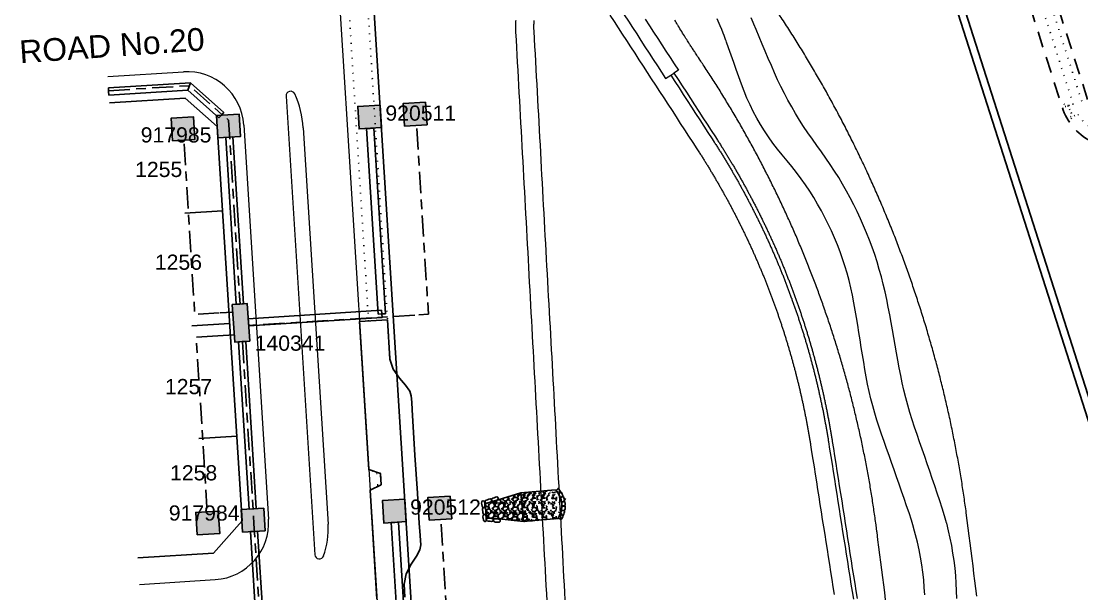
# Model space of a CAD drawing. Header units: metres. Extents: x 305482 to 305978, y 6275861 to 6276842.
# Drawn here: x 305693.9 to 305833.7, y 6276659.7 to 6276735.1 of the extents above; entities that cross this region are included whole.
import ezdxf
from ezdxf.enums import TextEntityAlignment as Align

# ---------------------------------------------------------------- set-up
doc = ezdxf.new("R2010")
doc.units = ezdxf.units.M
doc.header["$LTSCALE"] = 0.7
for name, pattern in [('Cable Exist UG', [8.2, 4, -1.2, 1.8, -1.2]), ('Dash', [5, 3, -2]), ('DOT', [6.35, 0, -6.35])]:
    doc.linetypes.add(name, pattern=pattern)
doc.layers.get('0').update_dxf_attribs({"color": 6})
for name, color, linetype in [('_User Miscellaneous10', 8, 'Continuous'), ('_User Miscellaneous3', 11, 'Continuous'), ('_User Miscellaneous6', 7, 'Continuous'), ('_User Miscellaneous7', 150, 'Continuous'), ('_User Miscellaneous8', 7, 'Continuous'), ('_User Miscellaneous9', 8, 'Continuous'), ('_User_LV_Exist', 7, 'Continuous'), ('_User_SL_Exist', 7, 'Continuous'), ('Cadastre Developer_SP_EXT', 4, 'Continuous'), ('Cadastre Developer_SP_NEW', 4, 'Continuous'), ('Cadastre Roads_SP_EXT', 8, 'Continuous'), ('Cadastre Roads_SP_NEW', 8, 'Continuous'), ('SupportsUG_SP_LV_EXT', 7, 'Continuous'), ('SupportsUG_SP_LV_SL_EXT', 7, 'Continuous'), ('UG_Details_SP_MISC', 7, 'Continuous')]:
    doc.layers.add(name, color=color, linetype=linetype)
doc.styles.add('ARIAL', font='arial.ttf', dxfattribs={"height": 2})
doc.styles.add('ARIAL 3.0', font='arial.ttf', dxfattribs={"height": 3})
doc.styles.add('COLUMN_LABEL', font='arial.ttf')
doc.styles.add('POLE_LABEL', font='arial.ttf')
doc.styles.get("Standard").update_dxf_attribs({"font": 'arial.ttf'})

# ---------------------------------------------------------------- blocks, each defined once
blk = doc.blocks.new('COLUMN_EXT')
at = {"layer": '_User Miscellaneous7'}
blk.add_hatch(color=256, dxfattribs=at).paths.add_polyline_path([(-7.49, 1.48), (-7.49, -1.49), (-4.52, -1.49), (-4.52, 1.48)])
at = {"layer": '_User Miscellaneous8'}
blk.add_hatch(color=256, dxfattribs=at).paths.add_polyline_path([(-1.49, 1.48), (-1.49, -1.49), (1.48, -1.49), (1.48, 1.48)])
at = {"layer": '_User Miscellaneous7'}
blk.add_lwpolyline([(-7.49, -1.49), (-4.52, -1.49), (-4.52, 1.48), (-7.49, 1.48)], close=True, dxfattribs=at)
at = {"layer": '_User Miscellaneous8'}
blk.add_lwpolyline([(-1.49, -1.49), (1.48, -1.49), (1.48, 1.48), (-1.49, 1.48)], close=True, dxfattribs=at)
at = {"flags": 9}
for tag, style, p in [('STRUCTURE_PLANT_NUMBER', 'POLE_LABEL', (1.81, 0.03)), ('STREET_CODE', 'COLUMN_LABEL', (1.81, -0.2))]:
    blk.add_attdef(tag, text='', height=0.2, dxfattribs=dict(at, style=style)).set_placement(p, align=Align.MIDDLE_LEFT)
for tag, p in [('COLUMN_TYPE', (1.81, -0.4)), ('OWNED_BY', (1.81, -0.6)), ('STATE', (1.81, -0.8)), ('USAGE', (1.81, -1)), ('LEGEND', (1.81, -1.2)), ('LOCATION', (1.81, -1.4)), ('STREETNAME', (1.81, -1.6)), ('SUBURB', (1.81, -1.8)), ('NOTES', (1.81, -2))]:
    blk.add_attdef(tag, text='', height=0.2, dxfattribs=at).set_placement(p, align=Align.MIDDLE_LEFT)
at = {"flags": 1}
blk.add_attdef('Z', (1.81, -2.35), '', height=0.2, dxfattribs=at)
at = {"layer": '_User Miscellaneous6', "style": 'ARIAL', "flags": 8}
blk.add_attdef('ASSET_NUM', text='', height=2, dxfattribs=at).set_placement((2, 2), align=Align.MIDDLE_LEFT)
blk = doc.blocks.new('PILLAR_EXT')
blk.add_hatch(color=256).paths.add_polyline_path([(-2.475, 2.49), (-2.475, 0.51), (2.475, 0.51), (2.475, 2.49)])
blk.add_lwpolyline([(-2.475, 0.51), (2.475, 0.51), (2.475, 2.49), (-2.475, 2.49)], close=True)
for tag, p, flags in [('OWNED_BY', (0, 1.3), 9), ('STATE', (0, 1.1), 9), ('SUPPORT_TYPE', (0, 0.9), 9), ('USAGE', (0, 0.7), 9), ('LEGEND', (0, 0.5), 9), ('LOCATION', (0, 0.3), 9), ('NOTES', (0, 0.1), 9), ('PARENT', (0, -0.1), 9), ('STREETNAME', (0, -0.3), 9), ('SUBURB', (0, -0.5), 1)]:
    blk.add_attdef(tag, p, '', height=0.2, dxfattribs=dict(flags=flags))
at = {"layer": '_User Miscellaneous6', "style": 'ARIAL', "flags": 8}
blk.add_attdef('ASSET_NUM', text='', height=2, dxfattribs=at).set_placement((1.5, 7.5), align=Align.TOP_LEFT)

msp = doc.modelspace()

# ---------------------------------------------------------------- hatches: boundary and pattern name
at = {"layer": '_User Miscellaneous10', "linetype": 'Continuous'}
h = msp.add_hatch(dxfattribs=at)
h.set_pattern_fill('GRAVEL', color=256, scale=0.05, angle=-1.4715)
h.set_pattern_definition([(226.5412618405, (0.94671, 1.2461), (-10.4501733921155, -11.1653202405809), [0.17086072, -16.91524181978]), (183.4982153405, (0.82919, 1.122076), (15.2675877904599, 0.8782158394039), [0.29320236, -29.02702444676]), (131.0389214405, (0.53653, 1.104186), (12.337060064231, -14.2915306727982), [0.20674076, -20.46736139705]), (265.8021633405, (0.03324, 0.79951), (1.92185683805777, 25.35900956847464), [0.26700226, -26.43321871287]), (291.3621285205, (0.0137, 0.533224), (-5.95654043787447, 15.39804292798095), [0.26181685, -25.91990387267]), (355.8021633405, (0.10907, 0.289395), (-25.35900956847464, 1.92185683805777), [0.26700226, -26.43321871287]), (36.2227148105, (0.375354, 0.26985), (-16.83069301203512, -12.27183249293255), [0.35309683, -34.95655765712]), (70.7838027105, (0.660206, 0.478504), (9.6045714101713, 27.7024892027216), [0.33335976, -33.00262830095]), (119.9580399605, (0.769926, 0.79329), (-9.7326701582211, 16.76546544511296), [0.2679065, -26.52277284936]), (173.7648326405, (0.63614, 1.0254), (13.93277905999, -1.6283327870815), [0.30585664, -14.986968475]), (220.9259121405, (0.332095, 1.05862), (-15.5937256280553, -13.57402744350146), [0.39553896, -39.1583862561]), (137.3425491705, (1.2898, 0.75453), (-8.6913854723345, 7.8457834899552), [0.13500227, -13.36528291217]), (169.9977087405, (1.19052, 0.846006), (16.4393276125819, -2.96314151640695), [0.25684099, -25.42731949852]), (223.52847434, (0.9376, 0.8906), (-0.03261378339, -1.2695811676), [0.17960467, -1.61644655421]), (201.7270648505, (0.85262, 1.04525), (6.413133404958, 2.3760934178073), [0.09672066, -9.57531118445]), (290.3298838305, (0.76277, 1.00944), (-1.171739817701, 3.841357286118), [0.13678281, -6.702376495]), (29.4922308705, (0.8103, 0.88118), (3.8739710696794, 2.441320984895), [0.22215983, -7.18314907645]), (160.0935255205, (1.00367, 0.99055), (2.506548551886, -1.334808734252), [0.16064357, -3.85544905841]), (14.9180146745, (0.02642, 1.02836), (12.79365302620305, 3.4826056689106), [0.225044, -22.27941333627]), (68.8746502805, (0.24388, 1.086295), (-5.4370762881629, -13.8349377099), [0.18879947, -18.6911078391]), (291.7270648505, (1.01019, 1.24447), (-2.376093417809, 6.4131334049627), [0.19344005, -9.47859179445]), (342.1389340105, (1.0818, 1.06477), (-12.5979703261522, 4.13488133582795), [0.225044, -22.27941333627]), (337.9724291205, (0.0062, 0.24122), (-6.2826782712366, 2.7022312521565), [0.2170176, -10.63386715655]), (293.3036149405, (0.20737, 0.15983), (-5.9891542283714, 14.128461757345), [0.18183606, -18.00179669036]), (65.3298838305, (0.99027, -0.02544), (2.7022312517617, 6.2826782714065), [0.19344005, -9.47859179445]), (15.8824989805, (1.071014, 0.150346), (-16.6350103121019, -4.6543454874183), [0.21289137, -21.0761879901]), (67.9724291205, (0.36818, -0.00946), (-2.7022312522, -6.282678271218), [0.1085088, -10.74237595655]), (99.8384068145, (0.9141, -0.02348), (-1.139126034044, 5.110938453803), [0.0647573, -6.41099748226]), (164.4922308725, (0.90303, 0.04032), (3.77612971942, -1.367422517773), [0.26181685, -4.97452729453]), (184.5374803005, (0.65075, 0.110325), (12.72842545937286, 0.94344333437005), [0.2426335, -24.02068243167]), (302.2185418705, (0.80736, 0.76692), (-1.204353601002, 2.571776118513), [0.18316194, -4.39588817984]), (351.6857009305, (0.905014, 0.61196), (21.51765228263827, -3.09359665170917), [0.31977838, -31.65800453252]), (59.4738702405, (1.22143, 0.56572), (-5.3066211542806, -8.75661303958), [0.13075412, -12.94469615906]), (88.52847434, (1.2878, 0.6784), (-1.23696738421, 1.302194951), [0.0762, -1.1938]), (118.7849115005, (0.62633, 0.149065), (4.8500281860533, -9.0175233071218), [0.17643348, -17.4669703866]), (46.5412618405, (0.54138, 0.3037), (10.4501733921543, 11.1653202405441), [0.34172144, -16.74438109978]), (358.52847434, (0.7764, 0.5517), (1.302194951, 1.23696738421), [0.3302, -0.9398]), (323.8333208405, (1.10652, 0.54326), (12.4675151972892, -9.2132060003757), [0.20080478, -19.87965836207]), (252.5830784405, (1.26863, 0.42476), (-1.400036301075, -5.045710887048), [0.18491454, -9.06082501939]), (206.1744497005, (1.213277, 0.248325), (-24.44818001920553, -12.07614978991735), [0.30107255, -29.80623221147]), (173.9545530805, (0.94308, 0.11552), (-16.47194139545256, 1.6935603516723), [0.31851473, -31.53292322812])])
edge = h.paths.add_edge_path()
edge.add_line((305764.25, 6276673.42), (305759.72, 6276673.01))
edge.add_line((305759.72, 6276673.01), (305755.04, 6276671.56))
edge.add_line((305755.04, 6276671.56), (305755.21, 6276669.77))
edge.add_line((305755.21, 6276669.77), (305760.09, 6276669.23))
edge.add_line((305760.09, 6276669.23), (305764.62, 6276669.63))
edge.add_arc((305762.23, 6276671.31), 2.93, 325.029, 406.199)

# ---------------------------------------------------------------- linework, layer by layer
at = {"layer": '_User Miscellaneous10', "linetype": 'Continuous', "lineweight": 0}
msp.add_line((305779.49, 6276728.01), (305779.91, 6276728.28), dxfattribs=at)
at = {"layer": '_User Miscellaneous10', "linetype": 'Continuous', "lineweight": 0, "flags": 128}
for points in [[(305771.48, 6276735.92), (305772.02, 6276735.08), (305772.57, 6276734.24), (305773.11, 6276733.4), (305773.66, 6276732.56), (305774.2, 6276731.73), (305774.75, 6276730.89), (305775.3, 6276730.05), (305775.84, 6276729.21), (305776.39, 6276728.37), (305776.93, 6276727.54), (305777.48, 6276726.7), (305777.48, 6276726.7), (305778.02, 6276725.86), (305778.57, 6276725.02), (305779.12, 6276724.18), (305779.66, 6276723.35), (305780.21, 6276722.51), (305780.75, 6276721.67), (305781.3, 6276720.83), (305781.84, 6276719.99), (305782.39, 6276719.16), (305782.94, 6276718.32), (305782.94, 6276718.32), (305783.21, 6276717.9, -0.00125), (305783.48, 6276717.48, -0.00125), (305783.75, 6276717.05, -0.00125), (305784.01, 6276716.63, -0.00125), (305784.27, 6276716.21, -0.00125), (305784.54, 6276715.78, -0.00125), (305784.79, 6276715.35, -0.00125), (305785.05, 6276714.92, -0.00125), (305785.31, 6276714.49, -0.00125), (305785.56, 6276714.06, -0.00125), (305785.81, 6276713.63, -0.00125), (305786.06, 6276713.2, -0.00125), (305786.3, 6276712.76, -0.00125), (305786.55, 6276712.32, -0.00125), (305786.79, 6276711.89, -0.00125), (305787.03, 6276711.45, -0.00125), (305787.27, 6276711.01, -0.00125), (305787.5, 6276710.57, -0.00125), (305787.74, 6276710.12, -0.00125), (305787.97, 6276709.68, -0.00125), (305788.19, 6276709.24, -0.00125), (305788.42, 6276708.79, -0.00125), (305788.64, 6276708.34, -0.00125), (305788.87, 6276707.89, -0.00125), (305789.09, 6276707.45, -0.00125), (305789.3, 6276706.99, -0.00125), (305789.52, 6276706.54, -0.00125), (305789.73, 6276706.09, -0.00125), (305789.94, 6276705.64, -0.00125), (305790.15, 6276705.18, -0.00125), (305790.36, 6276704.73, -0.00125), (305790.56, 6276704.27, -0.00125), (305790.76, 6276703.81, -0.00125), (305790.96, 6276703.35, -0.00125), (305791.16, 6276702.9, -0.00125), (305791.35, 6276702.43, -0.00125), (305791.55, 6276701.97, -0.00125), (305791.74, 6276701.51, -0.00125), (305791.92, 6276701.05, -0.00125), (305792.11, 6276700.58, -0.00125), (305792.29, 6276700.12, -0.00125), (305792.47, 6276699.65, -0.00125), (305792.65, 6276699.18, -0.00125), (305792.83, 6276698.72, -0.00125), (305793, 6276698.25, -0.00125), (305793.17, 6276697.78, -0.00125), (305793.34, 6276697.31, -0.00125), (305793.51, 6276696.84, -0.00125), (305793.67, 6276696.36, -0.00125), (305793.83, 6276695.89, -0.00125), (305793.99, 6276695.42, -0.00125), (305794.15, 6276694.94, -0.00125), (305794.3, 6276694.47, -0.00125), (305794.46, 6276693.99, -0.00125), (305794.61, 6276693.51, -0.00125), (305794.75, 6276693.04, -0.00125), (305794.9, 6276692.56, -0.00125), (305795.04, 6276692.08, -0.00125), (305795.18, 6276691.6, -0.00125), (305795.32, 6276691.12, -0.00125), (305795.46, 6276690.64, -0.00125), (305795.59, 6276690.15, -0.00125), (305795.72, 6276689.67, -0.00125), (305795.85, 6276689.19, -0.00125), (305795.98, 6276688.7, -0.00125), (305796.1, 6276688.22, -0.00125), (305796.22, 6276687.74, -0.00125), (305796.34, 6276687.25, -0.00125), (305796.46, 6276686.76, -0.00125), (305796.57, 6276686.28, -0.00125), (305796.68, 6276685.79, -0.00125), (305796.79, 6276685.3, -0.00125), (305796.9, 6276684.81, -0.00125), (305797, 6276684.32, -0.00125), (305797.1, 6276683.83, -0.00125), (305797.2, 6276683.34, -0.00125), (305797.3, 6276682.85, -0.00125), (305797.39, 6276682.36, -0.00125), (305797.48, 6276681.87, -0.00125), (305797.57, 6276681.38, -0.00125), (305797.66, 6276680.89, -0.00125), (305797.75, 6276680.39, -0.00125), (305797.83, 6276679.9, -0.00125), (305797.91, 6276679.41, -0.000142), (305797.92, 6276679.35), (305798.06, 6276678.42), (305798.22, 6276677.43), (305798.38, 6276676.44), (305798.53, 6276675.46), (305798.69, 6276674.47), (305798.84, 6276673.48), (305799, 6276672.49), (305799.16, 6276671.5), (305799.31, 6276670.52), (305799.47, 6276669.53), (305799.62, 6276668.54), (305799.78, 6276667.55), (305799.94, 6276666.57), (305800.09, 6276665.58), (305800.25, 6276664.59), (305800.4, 6276663.6), (305800.56, 6276662.61), (305800.72, 6276661.63), (305800.87, 6276660.64), (305801.03, 6276659.65)], [(305773.36, 6276735.95), (305773.91, 6276735.11), (305774.45, 6276734.27), (305775, 6276733.44), (305775.55, 6276732.6), (305776.09, 6276731.76), (305776.64, 6276730.92), (305777.18, 6276730.08), (305777.73, 6276729.25), (305778.27, 6276728.41), (305778.82, 6276727.57), (305779.49, 6276728.01), (305780.04, 6276727.17), (305780.58, 6276726.33), (305781.13, 6276725.49), (305781.67, 6276724.66), (305782.22, 6276723.82), (305782.76, 6276722.98), (305783.31, 6276722.14), (305783.86, 6276721.3), (305784.4, 6276720.47), (305784.95, 6276719.63), (305784.95, 6276719.63), (305785.23, 6276719.2, -0.00125), (305785.5, 6276718.77, -0.00125), (305785.78, 6276718.33, -0.00125), (305786.05, 6276717.9, -0.00125), (305786.32, 6276717.47, -0.00125), (305786.58, 6276717.03, -0.00125), (305786.85, 6276716.59, -0.00125), (305787.11, 6276716.15, -0.00125), (305787.37, 6276715.71, -0.00125), (305787.63, 6276715.27, -0.00125), (305787.89, 6276714.83, -0.00125), (305788.14, 6276714.38, -0.00125), (305788.4, 6276713.94, -0.00125), (305788.65, 6276713.49, -0.00125), (305788.89, 6276713.04, -0.00125), (305789.14, 6276712.59, -0.00125), (305789.38, 6276712.14, -0.00125), (305789.62, 6276711.69, -0.00125), (305789.86, 6276711.24, -0.00125), (305790.1, 6276710.78, -0.00125), (305790.33, 6276710.33, -0.00125), (305790.56, 6276709.87, -0.00125), (305790.79, 6276709.41, -0.00125), (305791.02, 6276708.95, -0.00125), (305791.25, 6276708.49, -0.00125), (305791.47, 6276708.03, -0.00125), (305791.69, 6276707.57, -0.00125), (305791.91, 6276707.11, -0.00125), (305792.12, 6276706.64, -0.00125), (305792.34, 6276706.18, -0.00125), (305792.55, 6276705.71, -0.00125), (305792.75, 6276705.24, -0.00125), (305792.96, 6276704.77, -0.00125), (305793.17, 6276704.31, -0.00125), (305793.37, 6276703.83, -0.00125), (305793.57, 6276703.36, -0.00125), (305793.76, 6276702.89, -0.00125), (305793.96, 6276702.42, -0.00125), (305794.15, 6276701.94, -0.00125), (305794.34, 6276701.47, -0.00125), (305794.53, 6276700.99, -0.00125), (305794.71, 6276700.51, -0.00125), (305794.89, 6276700.03, -0.00125), (305795.07, 6276699.56, -0.00125), (305795.25, 6276699.08, -0.00125), (305795.43, 6276698.59, -0.00125), (305795.6, 6276698.11, -0.00125), (305795.77, 6276697.63, -0.00125), (305795.94, 6276697.15, -0.00125), (305796.11, 6276696.66, -0.00125), (305796.27, 6276696.18, -0.00125), (305796.43, 6276695.69, -0.00125), (305796.59, 6276695.2, -0.00125), (305796.74, 6276694.72, -0.00125), (305796.9, 6276694.23, -0.00125), (305797.05, 6276693.74, -0.00125), (305797.2, 6276693.25, -0.00125), (305797.34, 6276692.76, -0.00125), (305797.49, 6276692.27, -0.00125), (305797.63, 6276691.77, -0.00125), (305797.77, 6276691.28, -0.00125), (305797.91, 6276690.79, -0.00125), (305798.04, 6276690.29, -0.00125), (305798.17, 6276689.8, -0.00125), (305798.3, 6276689.3, -0.00125), (305798.43, 6276688.81, -0.00125), (305798.55, 6276688.31, -0.00125), (305798.67, 6276687.81, -0.00125), (305798.79, 6276687.32, -0.00125), (305798.91, 6276686.82, -0.00125), (305799.02, 6276686.32, -0.00125), (305799.13, 6276685.82, -0.00125), (305799.24, 6276685.32, -0.00125), (305799.35, 6276684.82, -0.00125), (305799.45, 6276684.32, -0.00125), (305799.56, 6276683.81, -0.00125), (305799.65, 6276683.31, -0.00125), (305799.75, 6276682.81, -0.00125), (305799.84, 6276682.31, -0.00125), (305799.94, 6276681.8, -0.00125), (305800.03, 6276681.3, -0.00125), (305800.11, 6276680.79, -0.00125), (305800.2, 6276680.29, -0.00125), (305800.28, 6276679.78, -0.000142), (305800.29, 6276679.72), (305800.43, 6276678.79), (305800.59, 6276677.81), (305800.75, 6276676.82), (305800.9, 6276675.83), (305801.06, 6276674.84), (305801.21, 6276673.85), (305801.37, 6276672.87), (305801.53, 6276671.88), (305801.68, 6276670.89), (305801.84, 6276669.9), (305801.99, 6276668.92), (305802.15, 6276667.93), (305802.31, 6276666.94), (305802.46, 6276665.95), (305802.62, 6276664.96), (305802.77, 6276663.98), (305802.93, 6276662.99), (305803.09, 6276662), (305803.24, 6276661.01), (305803.4, 6276660.03), (305803.56, 6276659.04)], [(305819.84, 6276659.44), (305819.72, 6276660.43), (305819.59, 6276661.42), (305819.46, 6276662.42), (305819.34, 6276663.41), (305819.21, 6276664.4), (305819.08, 6276665.39), (305818.96, 6276666.38), (305818.83, 6276667.38), (305818.71, 6276668.37), (305818.58, 6276669.36), (305818.57, 6276669.4), (305818.45, 6276670.39, 0.001667), (305818.3, 6276671.42, 0.001667), (305818.16, 6276672.45, 0.001667), (305818, 6276673.48, 0.001667), (305817.84, 6276674.51, 0.001667), (305817.67, 6276675.53, 0.001667), (305817.49, 6276676.56, 0.001667), (305817.31, 6276677.58, 0.001667), (305817.12, 6276678.6, 0.001667), (305816.93, 6276679.62, 0.001667), (305816.72, 6276680.64, 0.001667), (305816.51, 6276681.66, 0.001667), (305816.3, 6276682.68, 0.001667), (305816.07, 6276683.7, 0.001667), (305815.84, 6276684.71, 0.001667), (305815.61, 6276685.72, 0.001667), (305815.36, 6276686.73, 0.001667), (305815.11, 6276687.74, 0.001667), (305814.86, 6276688.75, 0.001667), (305814.59, 6276689.76, 0.001667), (305814.32, 6276690.76, 0.001667), (305814.05, 6276691.76, 0.001667), (305813.76, 6276692.76, 0.001667), (305813.47, 6276693.76, 0.001667), (305813.18, 6276694.76, 0.001667), (305812.87, 6276695.75, 0.001667), (305812.56, 6276696.75, 0.001667), (305812.24, 6276697.74, 0.001667), (305811.92, 6276698.73, 0.001667), (305811.59, 6276699.71, 0.001667), (305811.25, 6276700.7, 0.001667), (305810.91, 6276701.68, 0.001667), (305810.56, 6276702.66, 0.001667), (305810.21, 6276703.63, 0.001667), (305809.84, 6276704.61, 0.001667), (305809.47, 6276705.58, 0.001667), (305809.1, 6276706.55, 0.001667), (305808.72, 6276707.52, 0.001667), (305808.33, 6276708.48, 0.001667), (305807.93, 6276709.45, 0.001667), (305807.53, 6276710.4, 0.001667), (305807.12, 6276711.36, 0.001667), (305806.71, 6276712.32, 0.001667), (305806.29, 6276713.27, 0.001667), (305805.86, 6276714.22, 0.001667), (305805.43, 6276715.16, 0.001667), (305804.99, 6276716.1, 0.001667), (305804.54, 6276717.04, 0.001667), (305804.09, 6276717.98, 0.001667), (305803.63, 6276718.91, 0.001667), (305803.17, 6276719.84, 0.001667), (305802.7, 6276720.77, 0.001667), (305802.22, 6276721.7, 0.001667), (305801.74, 6276722.62, 0.001667), (305801.25, 6276723.53, 0.001667), (305800.75, 6276724.45, 0.001667), (305800.25, 6276725.36, 0.001667), (305799.75, 6276726.27, 0.001667), (305799.23, 6276727.17, 0.001667), (305798.71, 6276728.07, 0.001667), (305798.19, 6276728.97, 0.001667), (305797.66, 6276729.86, 0.001667), (305797.12, 6276730.76, 0.001667), (305796.57, 6276731.64, 0.001667), (305796.03, 6276732.53, 0.001667), (305795.47, 6276733.4, 0.001667), (305794.91, 6276734.28, 0.001667), (305794.34, 6276735.15, 0.001667), (305793.77, 6276736.02, 0.001285)], [(305763.19, 6276658.78), (305763.14, 6276659.78), (305763.08, 6276660.78), (305763.03, 6276661.78), (305762.97, 6276662.78), (305762.92, 6276663.78), (305762.86, 6276664.78), (305762.81, 6276665.77), (305762.75, 6276666.77), (305762.7, 6276667.77), (305762.64, 6276668.77), (305762.59, 6276669.77), (305762.54, 6276670.77), (305762.48, 6276671.76), (305762.43, 6276672.76), (305762.37, 6276673.76), (305762.32, 6276674.76), (305762.26, 6276675.76), (305762.21, 6276676.76), (305762.15, 6276677.76), (305762.1, 6276678.75), (305762.04, 6276679.75), (305761.99, 6276680.75), (305761.93, 6276681.75), (305761.88, 6276682.75), (305761.82, 6276683.75), (305761.77, 6276684.75), (305761.71, 6276685.74), (305761.66, 6276686.74), (305761.61, 6276687.74), (305761.55, 6276688.74), (305761.5, 6276689.74), (305761.44, 6276690.74), (305761.39, 6276691.73), (305761.33, 6276692.73), (305761.28, 6276693.73), (305761.22, 6276694.73), (305761.17, 6276695.73), (305761.11, 6276696.73), (305761.06, 6276697.73), (305761, 6276698.72), (305760.95, 6276699.72), (305760.89, 6276700.72), (305760.84, 6276701.72), (305760.78, 6276702.72), (305760.73, 6276703.72), (305760.68, 6276704.72), (305760.62, 6276705.71), (305760.57, 6276706.71), (305760.51, 6276707.71), (305760.46, 6276708.71), (305760.4, 6276709.71), (305760.35, 6276710.71), (305760.29, 6276711.7), (305760.24, 6276712.7), (305760.18, 6276713.7), (305760.13, 6276714.7), (305760.07, 6276715.7), (305760.02, 6276716.7), (305759.96, 6276717.7), (305759.91, 6276718.69), (305759.85, 6276719.69), (305759.8, 6276720.69), (305759.74, 6276721.69), (305759.69, 6276722.69), (305759.64, 6276723.69), (305759.58, 6276724.69), (305759.53, 6276725.68), (305759.47, 6276726.68), (305759.42, 6276727.68), (305759.36, 6276728.68), (305759.31, 6276729.68), (305759.25, 6276730.68), (305759.2, 6276731.67), (305759.14, 6276732.67), (305759.09, 6276733.67), (305759.07, 6276734.06), (305759.07, 6276734.08, -0.01), (305759.06, 6276734.37, -0.01), (305759.06, 6276734.67, -0.01), (305759.07, 6276734.97, -0.01), (305759.1, 6276735.26, -0.01)], [(305765.59, 6276658.92), (305765.53, 6276659.91), (305765.48, 6276660.91), (305765.42, 6276661.91), (305765.37, 6276662.91), (305765.31, 6276663.91), (305765.26, 6276664.91), (305765.21, 6276665.91), (305765.15, 6276666.9), (305765.1, 6276667.9), (305765.04, 6276668.9), (305764.99, 6276669.9), (305764.93, 6276670.9), (305764.88, 6276671.9), (305764.82, 6276672.89), (305764.77, 6276673.89), (305764.71, 6276674.89), (305764.66, 6276675.89), (305764.6, 6276676.89), (305764.55, 6276677.89), (305764.49, 6276678.89), (305764.44, 6276679.88), (305764.38, 6276680.88), (305764.33, 6276681.88), (305764.28, 6276682.88), (305764.22, 6276683.88), (305764.17, 6276684.88), (305764.11, 6276685.88), (305764.06, 6276686.87), (305764, 6276687.87), (305763.95, 6276688.87), (305763.89, 6276689.87), (305763.84, 6276690.87), (305763.78, 6276691.87), (305763.73, 6276692.86), (305763.67, 6276693.86), (305763.62, 6276694.86), (305763.56, 6276695.86), (305763.51, 6276696.86), (305763.45, 6276697.86), (305763.4, 6276698.86), (305763.35, 6276699.85), (305763.29, 6276700.85), (305763.24, 6276701.85), (305763.18, 6276702.85), (305763.13, 6276703.85), (305763.07, 6276704.85), (305763.02, 6276705.85), (305762.96, 6276706.84), (305762.91, 6276707.84), (305762.85, 6276708.84), (305762.8, 6276709.84), (305762.74, 6276710.84), (305762.69, 6276711.84), (305762.63, 6276712.83), (305762.58, 6276713.83), (305762.52, 6276714.83), (305762.47, 6276715.83), (305762.41, 6276716.83), (305762.36, 6276717.83), (305762.31, 6276718.83), (305762.25, 6276719.82), (305762.2, 6276720.82), (305762.14, 6276721.82), (305762.09, 6276722.82), (305762.03, 6276723.82), (305761.98, 6276724.82), (305761.92, 6276725.82), (305761.87, 6276726.81), (305761.81, 6276727.81), (305761.76, 6276728.81), (305761.7, 6276729.81), (305761.65, 6276730.81), (305761.59, 6276731.81), (305761.54, 6276732.8), (305761.48, 6276733.8), (305761.46, 6276734.19), (305761.46, 6276734.2, -0.01), (305761.46, 6276734.4, -0.01), (305761.46, 6276734.6, -0.01), (305761.47, 6276734.8, -0.01), (305761.49, 6276735, -0.01), (305761.51, 6276735.2, -0.01)], [(305776.13, 6276735.37), (305776.68, 6276734.53), (305777.22, 6276733.69), (305777.77, 6276732.85), (305778.31, 6276732.01), (305778.86, 6276731.18), (305779.4, 6276730.34), (305779.95, 6276729.5), (305780.5, 6276728.66), (305779.91, 6276728.28), (305780.45, 6276727.44), (305781, 6276726.6), (305781.55, 6276725.77), (305782.09, 6276724.93), (305782.64, 6276724.09), (305783.18, 6276723.25), (305783.73, 6276722.41), (305784.27, 6276721.58), (305784.82, 6276720.74), (305785.37, 6276719.9), (305785.37, 6276719.9), (305785.65, 6276719.47, -0.00125), (305785.92, 6276719.04, -0.00125), (305786.2, 6276718.6, -0.00125), (305786.47, 6276718.17, -0.00125), (305786.74, 6276717.73, -0.00125), (305787.01, 6276717.29, -0.00125), (305787.28, 6276716.85, -0.00125), (305787.54, 6276716.41, -0.00125), (305787.81, 6276715.97, -0.00125), (305788.07, 6276715.52, -0.00125), (305788.32, 6276715.08, -0.00125), (305788.58, 6276714.63, -0.00125), (305788.83, 6276714.18, -0.00125), (305789.08, 6276713.73, -0.00125), (305789.33, 6276713.28, -0.00125), (305789.58, 6276712.83, -0.00125), (305789.82, 6276712.38, -0.00125), (305790.06, 6276711.92, -0.00125), (305790.3, 6276711.47, -0.00125), (305790.54, 6276711.01, -0.00125), (305790.78, 6276710.55, -0.00125), (305791.01, 6276710.1, -0.00125), (305791.24, 6276709.64, -0.00125), (305791.47, 6276709.17, -0.00125), (305791.69, 6276708.71, -0.00125), (305791.92, 6276708.25, -0.00125), (305792.14, 6276707.78, -0.00125), (305792.36, 6276707.32, -0.00125), (305792.58, 6276706.85, -0.00125), (305792.79, 6276706.38, -0.00125), (305793, 6276705.92, -0.00125), (305793.21, 6276705.45, -0.00125), (305793.42, 6276704.98, -0.00125), (305793.62, 6276704.5, -0.00125), (305793.83, 6276704.03, -0.00125), (305794.03, 6276703.56, -0.00125), (305794.22, 6276703.08, -0.00125), (305794.42, 6276702.61, -0.00125), (305794.61, 6276702.13, -0.00125), (305794.8, 6276701.65, -0.00125), (305794.99, 6276701.17, -0.00125), (305795.18, 6276700.69, -0.00125), (305795.36, 6276700.21, -0.00125), (305795.54, 6276699.73, -0.00125), (305795.72, 6276699.25, -0.00125), (305795.9, 6276698.76, -0.00125), (305796.07, 6276698.28, -0.00125), (305796.24, 6276697.8, -0.00125), (305796.41, 6276697.31, -0.00125), (305796.58, 6276696.82, -0.00125), (305796.74, 6276696.33, -0.00125), (305796.91, 6276695.85, -0.00125), (305797.06, 6276695.36, -0.00125), (305797.22, 6276694.87, -0.00125), (305797.38, 6276694.38, -0.00125), (305797.53, 6276693.88, -0.00125), (305797.68, 6276693.39, -0.00125), (305797.82, 6276692.9, -0.00125), (305797.97, 6276692.41, -0.00125), (305798.11, 6276691.91, -0.00125), (305798.25, 6276691.42, -0.00125), (305798.39, 6276690.92, -0.00125), (305798.52, 6276690.42, -0.00125), (305798.65, 6276689.93, -0.00125), (305798.78, 6276689.43, -0.00125), (305798.91, 6276688.93, -0.00125), (305799.04, 6276688.43, -0.00125), (305799.16, 6276687.93, -0.00125), (305799.28, 6276687.43, -0.00125), (305799.39, 6276686.93, -0.00125), (305799.51, 6276686.43, -0.00125), (305799.62, 6276685.93, -0.00125), (305799.73, 6276685.42, -0.00125), (305799.84, 6276684.92, -0.00125), (305799.94, 6276684.42, -0.00125), (305800.05, 6276683.91, -0.00125), (305800.14, 6276683.41, -0.00125), (305800.24, 6276682.9, -0.00125), (305800.34, 6276682.4, -0.00125), (305800.43, 6276681.89, -0.00125), (305800.52, 6276681.38, -0.00125), (305800.6, 6276680.88, -0.00125), (305800.69, 6276680.37, -0.00125), (305800.77, 6276679.86, -0.000142), (305800.78, 6276679.8), (305800.93, 6276678.87), (305801.08, 6276677.88), (305801.24, 6276676.9), (305801.4, 6276675.91), (305801.55, 6276674.92), (305801.71, 6276673.93), (305801.86, 6276672.95), (305802.02, 6276671.96), (305802.18, 6276670.97), (305802.33, 6276669.98), (305802.49, 6276668.99), (305802.64, 6276668.01), (305802.8, 6276667.02), (305802.96, 6276666.03), (305803.11, 6276665.04), (305803.27, 6276664.06), (305803.42, 6276663.07), (305803.58, 6276662.08), (305803.74, 6276661.09), (305803.89, 6276660.1), (305804.05, 6276659.12)], [(305807.81, 6276658.92), (305807.69, 6276659.91), (305807.56, 6276660.9), (305807.43, 6276661.89), (305807.31, 6276662.89), (305807.18, 6276663.88), (305807.05, 6276664.87), (305806.93, 6276665.86), (305806.8, 6276666.85), (305806.68, 6276667.85), (305806.67, 6276667.89), (305806.55, 6276668.8, 0.001667), (305806.42, 6276669.75, 0.001667), (305806.28, 6276670.7, 0.001667), (305806.14, 6276671.65, 0.001667), (305805.99, 6276672.6, 0.001667), (305805.84, 6276673.55, 0.001667), (305805.67, 6276674.49, 0.001667), (305805.51, 6276675.44, 0.001667), (305805.33, 6276676.38, 0.001667), (305805.15, 6276677.32, 0.001667), (305804.96, 6276678.26, 0.001667), (305804.77, 6276679.21, 0.001667), (305804.57, 6276680.14, 0.001667), (305804.36, 6276681.08, 0.001667), (305804.15, 6276682.02, 0.001667), (305803.93, 6276682.95, 0.001667), (305803.71, 6276683.89, 0.001667), (305803.48, 6276684.82, 0.001667), (305803.24, 6276685.75, 0.001667), (305803, 6276686.68, 0.001667), (305802.75, 6276687.6, 0.001667), (305802.49, 6276688.53, 0.001667), (305802.23, 6276689.45, 0.001667), (305801.96, 6276690.37, 0.001667), (305801.69, 6276691.29, 0.001667), (305801.41, 6276692.21, 0.001667), (305801.12, 6276693.13, 0.001667), (305800.83, 6276694.04, 0.001667), (305800.53, 6276694.96, 0.001667), (305800.22, 6276695.87, 0.001667), (305799.91, 6276696.77, 0.001667), (305799.6, 6276697.68, 0.001667), (305799.27, 6276698.58, 0.001667), (305798.95, 6276699.49, 0.001667), (305798.61, 6276700.39, 0.001667), (305798.27, 6276701.28, 0.001667), (305797.92, 6276702.18, 0.001667), (305797.57, 6276703.07, 0.001667), (305797.21, 6276703.96, 0.001667), (305796.85, 6276704.85, 0.001667), (305796.48, 6276705.74, 0.001667), (305796.1, 6276706.62, 0.001667), (305795.72, 6276707.5, 0.001667), (305795.33, 6276708.38, 0.001667), (305794.94, 6276709.25, 0.001667), (305794.54, 6276710.13, 0.001667), (305794.13, 6276711, 0.001667), (305793.72, 6276711.86, 0.001667), (305793.3, 6276712.73, 0.001667), (305792.88, 6276713.59, 0.001667), (305792.45, 6276714.45, 0.001667), (305792.01, 6276715.3, 0.001667), (305791.57, 6276716.16, 0.001667), (305791.13, 6276717.01, 0.001667), (305790.68, 6276717.86, 0.001667), (305790.22, 6276718.7, 0.001667), (305789.76, 6276719.54, 0.001667), (305789.29, 6276720.38, 0.001667), (305788.82, 6276721.21, 0.001667), (305788.34, 6276722.05, 0.001667), (305787.85, 6276722.87, 0.001667), (305787.36, 6276723.7, 0.001667), (305786.86, 6276724.52, 0.001667), (305786.36, 6276725.34, 0.001667), (305785.86, 6276726.15, 0.001667), (305785.34, 6276726.97, 0.001667), (305784.83, 6276727.78, 0.001667), (305784.3, 6276728.58, 0.001667), (305783.77, 6276729.38, 0.001285), (305783.36, 6276730), (305783.24, 6276730.17), (305783.24, 6276730.19, -0.001667), (305782.84, 6276730.78, -0.000833), (305782.65, 6276731.07, -0.00125), (305782.36, 6276731.51, -0.00125), (305782.07, 6276731.96, -0.000833), (305781.88, 6276732.26, -0.001667), (305781.5, 6276732.85, -0.000417), (305781.41, 6276733, -0.002083), (305780.94, 6276733.75, -0.002083), (305780.48, 6276734.51, -0.000417), (305780.39, 6276734.66, -0.001667), (305780.03, 6276735.27, -0.000833)]]:
    msp.add_lwpolyline(points, format="xyb", dxfattribs=at)
for points in [[(305817.19, 6276659.1), (305817.17, 6276660.11), (305817.12, 6276661.11), (305817.05, 6276662.11), (305816.96, 6276663.11), (305816.83, 6276664.1), (305816.69, 6276665.09), (305816.52, 6276666.07), (305816.32, 6276667.06), (305816.1, 6276668.04), (305815.86, 6276669.01), (305815.85, 6276669.06), (305815.58, 6276670.01), (305815.28, 6276670.99), (305814.95, 6276671.98), (305814.61, 6276672.96), (305814.28, 6276673.93), (305813.95, 6276674.91), (305813.62, 6276675.88), (305813.29, 6276676.85), (305812.96, 6276677.82), (305812.63, 6276678.78), (305812.3, 6276679.75), (305811.97, 6276680.71), (305811.64, 6276681.67), (305811.32, 6276682.63), (305811.01, 6276683.6), (305810.73, 6276684.57), (305810.47, 6276685.54), (305810.23, 6276686.52), (305810, 6276687.5), (305809.8, 6276688.48), (305809.62, 6276689.48), (305809.44, 6276690.47), (305809.25, 6276691.47), (305809.07, 6276692.47), (305808.89, 6276693.47), (305808.71, 6276694.47), (305808.53, 6276695.47), (305808.35, 6276696.48), (305808.16, 6276697.48), (305807.97, 6276698.49), (305807.75, 6276699.48), (305807.51, 6276700.48), (305807.26, 6276701.47), (305806.98, 6276702.45), (305806.69, 6276703.42), (305806.37, 6276704.39), (305806.03, 6276705.35), (305805.68, 6276706.31), (305805.3, 6276707.25), (305804.91, 6276708.19), (305804.5, 6276709.12), (305804.07, 6276710.05), (305803.62, 6276710.96), (305803.15, 6276711.87), (305802.66, 6276712.76), (305802.15, 6276713.65), (305801.63, 6276714.52), (305801.09, 6276715.39), (305800.52, 6276716.24), (305799.95, 6276717.09), (305799.35, 6276717.92), (305798.75, 6276718.75), (305798.16, 6276719.58), (305797.58, 6276720.42), (305797.01, 6276721.26), (305796.47, 6276722.11), (305795.94, 6276722.97), (305795.43, 6276723.84), (305794.94, 6276724.72), (305794.47, 6276725.61), (305794.01, 6276726.51), (305793.57, 6276727.42), (305793.15, 6276728.34), (305792.75, 6276729.28), (305792.35, 6276730.22), (305791.95, 6276731.17), (305791.55, 6276732.11), (305791.15, 6276733.06), (305790.75, 6276734.02), (305790.44, 6276734.75), (305790.36, 6276734.95), (305790.35, 6276734.97), (305790.1, 6276735.58)], [(305812.98, 6276659.58), (305812.91, 6276660.57), (305812.83, 6276661.57), (305812.71, 6276662.57), (305812.57, 6276663.56), (305812.41, 6276664.54), (305812.22, 6276665.53), (305812.01, 6276666.51), (305811.77, 6276667.49), (305811.5, 6276668.46), (305811.49, 6276668.5), (305811.22, 6276669.42), (305810.91, 6276670.38), (305810.57, 6276671.33), (305810.24, 6276672.28), (305809.91, 6276673.23), (305809.58, 6276674.17), (305809.25, 6276675.12), (305808.92, 6276676.06), (305808.59, 6276677), (305808.26, 6276677.93), (305807.94, 6276678.87), (305807.61, 6276679.8), (305807.28, 6276680.73), (305806.96, 6276681.66), (305806.66, 6276682.6), (305806.38, 6276683.53), (305806.12, 6276684.48), (305805.88, 6276685.42), (305805.65, 6276686.37), (305805.44, 6276687.33), (305805.25, 6276688.29), (305805.08, 6276689.26), (305804.92, 6276690.23), (305804.77, 6276691.2), (305804.61, 6276692.18), (305804.45, 6276693.15), (305804.29, 6276694.13), (305804.13, 6276695.11), (305803.96, 6276696.09), (305803.8, 6276697.08), (305803.64, 6276698.06), (305803.45, 6276699.04), (305803.23, 6276700.01), (305802.99, 6276700.98), (305802.73, 6276701.94), (305802.45, 6276702.89), (305802.14, 6276703.83), (305801.81, 6276704.76), (305801.45, 6276705.69), (305801.08, 6276706.6), (305800.68, 6276707.51), (305800.25, 6276708.41), (305799.81, 6276709.29), (305799.34, 6276710.17), (305798.85, 6276711.03), (305798.34, 6276711.89), (305797.81, 6276712.73), (305797.26, 6276713.56), (305796.68, 6276714.37), (305796.08, 6276715.18), (305795.47, 6276715.97), (305794.83, 6276716.74), (305794.19, 6276717.52), (305793.56, 6276718.29), (305792.95, 6276719.08), (305792.38, 6276719.88), (305791.84, 6276720.69), (305791.32, 6276721.52), (305790.83, 6276722.37), (305790.37, 6276723.23), (305789.94, 6276724.11), (305789.54, 6276725), (305789.16, 6276725.92), (305788.81, 6276726.85), (305788.47, 6276727.79), (305788.13, 6276728.74), (305787.8, 6276729.69), (305787.46, 6276730.64), (305787.11, 6276731.6), (305786.85, 6276732.34), (305786.78, 6276732.55), (305786.77, 6276732.56), (305786.53, 6276733.22), (305786.41, 6276733.54), (305786.22, 6276734.02), (305786.02, 6276734.5), (305785.89, 6276734.81), (305785.61, 6276735.44)]]:
    msp.add_lwpolyline(points, dxfattribs=at)
at = {"layer": '_User Miscellaneous10', "elevation": -2.15}
msp.add_lwpolyline([(305764.25, 6276673.42), (305759.72, 6276673.01), (305755.04, 6276671.56), (305755.21, 6276669.77), (305760.09, 6276669.23), (305764.62, 6276669.63, 0.369763)], format="xyb", close=True, dxfattribs=at)
msp.add_lwpolyline([(305760.09, 6276669.23), (305759.72, 6276673.01)], dxfattribs=at)
at = {"layer": '_User Miscellaneous10', "linetype": 'Continuous'}
for points in [[(305764.91, 6276673.28), (305764.83, 6276673.37), (305764.79, 6276673.46), (305764.69, 6276673.59), (305764.65, 6276673.6), (305764.59, 6276673.57), (305764.53, 6276673.46), (305764.47, 6276673.39), (305764.4, 6276673.34), (305764.37, 6276673.31), (305764.41, 6276673.22), (305764.52, 6276673.07), (305764.6, 6276672.98), (305764.65, 6276672.92), (305764.75, 6276672.91), (305764.86, 6276673.02), (305764.93, 6276673.1), (305764.98, 6276673.15)], [(305765.22, 6276672.76), (305765.16, 6276672.87), (305765.13, 6276672.96), (305765.06, 6276673.1), (305765.02, 6276673.12), (305764.96, 6276673.1), (305764.88, 6276673), (305764.81, 6276672.95), (305764.73, 6276672.9), (305764.69, 6276672.88), (305764.72, 6276672.78), (305764.81, 6276672.62), (305764.87, 6276672.51), (305764.91, 6276672.45), (305765, 6276672.43), (305765.13, 6276672.51), (305765.21, 6276672.58), (305765.27, 6276672.62)], [(305765.44, 6276671.97), (305765.47, 6276672.06), (305765.47, 6276672.11), (305765.43, 6276672.23), (305765.38, 6276672.38), (305765.36, 6276672.5), (305765.32, 6276672.52), (305765.26, 6276672.52), (305765, 6276672.42), (305764.97, 6276672.38), (305764.96, 6276672.32), (305765.04, 6276672.12), (305765.06, 6276671.91), (305765.09, 6276671.86), (305765.22, 6276671.85), (305765.36, 6276671.92)], [(305765.5, 6276670.75), (305765.56, 6276670.88), (305765.59, 6276671.05), (305765.58, 6276671.19), (305765.58, 6276671.26), (305765.53, 6276671.29), (305765.32, 6276671.28), (305765.19, 6276671.32), (305765.14, 6276671.26), (305765.11, 6276670.86), (305765.1, 6276670.8), (305765.14, 6276670.74), (305765.34, 6276670.71), (305765.45, 6276670.67)], [(305765.55, 6276671.35), (305765.57, 6276671.43), (305765.57, 6276671.5), (305765.56, 6276671.63), (305765.54, 6276671.86), (305765.51, 6276671.9), (305765.46, 6276671.9), (305765.33, 6276671.86), (305765.18, 6276671.85), (305765.14, 6276671.85), (305765.12, 6276671.78), (305765.14, 6276671.52), (305765.13, 6276671.38), (305765.21, 6276671.32), (305765.39, 6276671.31), (305765.49, 6276671.32)], [(305765.03, 6276669.52), (305765.13, 6276669.61), (305765.2, 6276669.74), (305765.27, 6276669.86), (305765.29, 6276669.96), (305765.27, 6276670.03), (305765.16, 6276670.08), (305765.03, 6276670.13), (305764.94, 6276670.18), (305764.89, 6276670.15), (305764.78, 6276669.94), (305764.73, 6276669.82), (305764.7, 6276669.73), (305764.77, 6276669.65), (305764.88, 6276669.58)], [(305765.33, 6276670.1), (305765.39, 6276670.23), (305765.46, 6276670.38), (305765.49, 6276670.51), (305765.49, 6276670.61), (305765.44, 6276670.64), (305765.26, 6276670.68), (305765.13, 6276670.73), (305765.1, 6276670.72), (305765.07, 6276670.69), (305764.95, 6276670.31), (305764.92, 6276670.25), (305764.95, 6276670.18), (305765.14, 6276670.11), (305765.22, 6276670.09)]]:
    msp.add_lwpolyline(points, close=True, dxfattribs=at)
at = {"layer": '_User Miscellaneous10', "ltscale": 2.5}
for points in [[(305755, 6276671.57), (305755, 6276671.63), (305754.96, 6276671.83), (305754.91, 6276671.93), (305754.77, 6276671.98), (305754.64, 6276671.94), (305754.59, 6276671.84), (305754.56, 6276671.68), (305754.6, 6276671.47), (305754.63, 6276671.29), (305754.68, 6276671.16), (305754.79, 6276671.09), (305754.88, 6276671.09), (305754.96, 6276671.1), (305755, 6276671.16), (305755, 6276671.17)], [(305755.52, 6276671.75), (305755.58, 6276671.77), (305755.76, 6276671.85), (305755.85, 6276671.92), (305755.87, 6276672.07), (305755.8, 6276672.19), (305755.69, 6276672.22), (305755.53, 6276672.21), (305755.33, 6276672.12), (305755.16, 6276672.05), (305755.05, 6276671.97), (305755.01, 6276671.86), (305755.02, 6276671.77), (305755.05, 6276671.69), (305755.12, 6276671.66), (305755.13, 6276671.66)], [(305756.39, 6276672.02), (305756.45, 6276672.03), (305756.64, 6276672.12), (305756.73, 6276672.19), (305756.75, 6276672.34), (305756.67, 6276672.45), (305756.56, 6276672.49), (305756.4, 6276672.47), (305756.2, 6276672.38), (305756.03, 6276672.32), (305755.92, 6276672.24), (305755.88, 6276672.12), (305755.89, 6276672.03), (305755.92, 6276671.96), (305755.99, 6276671.93), (305756.01, 6276671.93)], [(305755.11, 6276670.66), (305755.11, 6276670.72), (305755.06, 6276670.92), (305755.02, 6276671.02), (305754.88, 6276671.08), (305754.75, 6276671.03), (305754.69, 6276670.93), (305754.67, 6276670.77), (305754.71, 6276670.56), (305754.73, 6276670.38), (305754.79, 6276670.25), (305754.89, 6276670.18), (305754.98, 6276670.18), (305755.06, 6276670.19), (305755.11, 6276670.25), (305755.11, 6276670.26)], [(305755.17, 6276669.75), (305755.17, 6276669.81), (305755.12, 6276670.01), (305755.08, 6276670.11), (305754.94, 6276670.17), (305754.81, 6276670.12), (305754.75, 6276670.02), (305754.73, 6276669.86), (305754.77, 6276669.65), (305754.79, 6276669.47), (305754.85, 6276669.34), (305754.95, 6276669.27), (305755.04, 6276669.27), (305755.12, 6276669.28), (305755.16, 6276669.34), (305755.17, 6276669.35)], [(305755.66, 6276669.7), (305755.6, 6276669.71), (305755.39, 6276669.71), (305755.29, 6276669.69), (305755.2, 6276669.56), (305755.22, 6276669.42), (305755.31, 6276669.35), (305755.46, 6276669.29), (305755.67, 6276669.28), (305755.85, 6276669.27), (305755.99, 6276669.29), (305756.08, 6276669.38), (305756.1, 6276669.47), (305756.11, 6276669.55), (305756.06, 6276669.61), (305756.05, 6276669.61)], [(305756.57, 6276669.58), (305756.51, 6276669.6), (305756.3, 6276669.6), (305756.19, 6276669.57), (305756.11, 6276669.45), (305756.13, 6276669.31), (305756.22, 6276669.23), (305756.37, 6276669.18), (305756.58, 6276669.17), (305756.76, 6276669.16), (305756.9, 6276669.18), (305756.99, 6276669.27), (305757.01, 6276669.36), (305757.02, 6276669.44), (305756.96, 6276669.49), (305756.95, 6276669.5)]]:
    msp.add_lwpolyline(points, close=True, dxfattribs=at)
at = {"layer": '_User Miscellaneous3', "color": 3, "linetype": 'DOT', "ltscale": 0.2, "flags": 128}
for points in [[(305807.21, 6276803.36), (305832.53, 6276724.21)], [(305833.67, 6276724.57), (305808.35, 6276803.73)], [(305739.66, 6276695.64), (305736.25, 6276749.93)]]:
    msp.add_lwpolyline(points, dxfattribs=at)
for points in [[(305738.65, 6276797, 0.221034), (305736.18, 6276790.9), (305742.48, 6276690.62)], [(305833.16, 6276722.84, 0.205947), (305837.07, 6276720.15, 0.205947)]]:
    msp.add_lwpolyline(points, format="xyb", dxfattribs=at)
at = {"layer": '_User Miscellaneous3', "color": 3, "linetype": 'DOT', "ltscale": 0.09, "flags": 128}
for points in [[(305831.86, 6276723.99), (305830.92, 6276724.32)], [(305832.53, 6276724.21), (305831.1, 6276723.75)], [(305831.86, 6276723.99), (305832.48, 6276722.62)], [(305831.7, 6276722.37), (305833.16, 6276722.84)], [(305832.02, 6276721.84), (305832.48, 6276722.62)]]:
    msp.add_lwpolyline(points, dxfattribs=at)
at = {"layer": '_User Miscellaneous3', "color": 3, "linetype": 'DOT', "ltscale": 0.2}
for points in [[(305739.86, 6276673.39), (305741.32, 6276674.09), (305741.22, 6276675.58), (305739.69, 6276676.09)], [(305739.86, 6276673.39), (305741.32, 6276674.09), (305741.22, 6276675.58), (305739.69, 6276676.09)], [(305739.73, 6276675.49), (305741.22, 6276675.58)], [(305739.73, 6276675.49), (305741.22, 6276675.58)], [(305739.82, 6276673.99), (305741.32, 6276674.09)], [(305739.82, 6276673.99), (305741.32, 6276674.09)]]:
    msp.add_lwpolyline(points, dxfattribs=at)
at = {"layer": '_User Miscellaneous9', "linetype": 'Dash'}
msp.add_line((305834.43, 6276724.82), (305809.17, 6276803.8), dxfattribs=at)
at = {"layer": '_User Miscellaneous9', "linetype": 'Dash', "flags": 128}
msp.add_lwpolyline([(305810.24, 6276812.19, 0.397633), (305805.79, 6276802.9), (305831.1, 6276723.75, 0.414214), (305840.53, 6276718.89), (305845.43, 6276720.46, 0.024273), (305850.3, 6276722.28, 0.024273)], format="xyb", dxfattribs=at)
at = {"layer": '_User Miscellaneous9'}
msp.add_lwpolyline([(305744.45, 6276659.27), (305744.34, 6276661.01), (305744.61, 6276662.38), (305745.28, 6276663.64), (305745.96, 6276664.68), (305746.4, 6276665.5), (305746.53, 6276666.16), (305746.41, 6276667.99), (305746.35, 6276668.99), (305746.1, 6276672.98), (305745.78, 6276677.97), (305745.6, 6276680.96), (305745.41, 6276683.96), (305745.35, 6276684.95), (305745.29, 6276685.79), (305745.08, 6276686.42), (305744.55, 6276687.18), (305743.75, 6276688.13), (305742.92, 6276689.29), (305742.48, 6276690.62), (305742.16, 6276695.79), (305738.47, 6276695.56), (305739.69, 6276676.09), (305741.22, 6276675.58), (305741.32, 6276674.09), (305739.86, 6276673.39), (305740.76, 6276659.03)], dxfattribs=at)
at = {"layer": '_User_LV_Exist', "color": 7, "linetype": 'Cable Exist UG', "flags": 128}
msp.add_lwpolyline([(305723.04, 6276692.91), (305724.55, 6276668.93), (305725.92, 6276646.7), (305726.67, 6276634.69)], dxfattribs=at)
at = {"layer": '_User_SL_Exist', "linetype": 'Cable Exist UG', "flags": 128}
for points in [[(305746.01, 6276721.01), (305747.55, 6276696.55), (305745.77, 6276696.43)], [(305720.08, 6276696.71), (305721.77, 6276696.82)], [(305745.77, 6276696.43), (305723.86, 6276695.06)], [(305721.95, 6276693.82), (305719.79, 6276693.69)], [(305752.29, 6276620.26), (305749.18, 6276669.65)]]:
    msp.add_lwpolyline(points, dxfattribs=at)
at = {"layer": 'Cadastre Developer_SP_EXT'}
for p, q in [((305705.5, 6276724.35), (305715.48, 6276724.98)), ((305715.48, 6276724.98), (305719.72, 6276721.24)), ((305715.43, 6276709.83), (305720.42, 6276710.14)), ((305716.36, 6276695.01), (305721.35, 6276695.32)), ((305717.29, 6276680.19), (305722.28, 6276680.5)), ((305722.98, 6276669.34), (305719.24, 6276665.09)), ((305709.26, 6276664.47), (305719.24, 6276665.09))]:
    msp.add_line(p, q, dxfattribs=at)
at = {"layer": 'Cadastre Developer_SP_NEW'}
for p, q in [((305842.73, 6276656.84), (305796.96, 6276799.97)), ((305736.99, 6276790.86), (305752.33, 6276546.65))]:
    msp.add_line(p, q, dxfattribs=at)
at = {"layer": 'Cadastre Roads_SP_EXT', "lineweight": 9}
for p, q in [((305732.49, 6276790.67), (305743.64, 6276613.21)), ((305705.28, 6276727.84), (305715.26, 6276728.47)), ((305728.79, 6276725.25), (305732.58, 6276664.88)), ((305723.21, 6276721.45), (305726.47, 6276669.56)), ((305731.05, 6276721.1), (305734.33, 6276668.9)), ((305709.48, 6276660.97), (305719.46, 6276661.6))]:
    msp.add_line(p, q, dxfattribs=at)
for centre, radius, start, end in [((305715.73, 6276720.98), 7.5, 3.5945, 93.5945), ((305729.38, 6276725.29), 0.6, 24.7232, 183.5945), ((305718.58, 6276720.31), 12.5, 3.5945, 24.7232), ((305718.99, 6276669.09), 7.5, 273.5945, 3.5945), ((305723.85, 6276668.24), 10.5, 340.4028, 3.5945), ((305733.18, 6276664.92), 0.6, 183.5945, 340.4028)]:
    msp.add_arc(centre, radius, start, end, dxfattribs=at)
at = {"layer": 'Cadastre Roads_SP_NEW', "flags": 128}
msp.add_lwpolyline([(305796.36, 6276803.23, -0.099002), (305797.79, 6276800.66), (305843.68, 6276657.14, 0.236859), (305913.84, 6276585.46), (305942.06, 6276575.76)], format="xyb", dxfattribs=at)
at = {"layer": 'UG_Details_SP_MISC'}
for p, q in [((305716.17, 6276727), (305705.37, 6276726.33)), ((305705.37, 6276726.33), (305705.4, 6276725.85)), ((305705.43, 6276725.37), (305705.4, 6276725.85)), ((305715.83, 6276726.02), (305705.43, 6276725.37)), ((305715.83, 6276726.02), (305716, 6276726.51)), ((305719.94, 6276722.4), (305715.83, 6276726.02)), ((305716.17, 6276727), (305716, 6276726.51)), ((305720.58, 6276723.12), (305716.17, 6276727)), ((305720.58, 6276723.12), (305720.26, 6276722.76)), ((305719.94, 6276722.4), (305720.26, 6276722.76)), ((305739.39, 6276720.98), (305739.87, 6276721.01)), ((305740.93, 6276696.55), (305739.39, 6276720.98)), ((305740.35, 6276721.04), (305739.87, 6276721.01)), ((305741.89, 6276696.61), (305740.35, 6276721.04)), ((305720.83, 6276719.82), (305721.31, 6276719.85)), ((305722.21, 6276697.85), (305720.83, 6276719.82)), ((305721.79, 6276719.88), (305721.31, 6276719.85)), ((305723.17, 6276697.91), (305721.79, 6276719.88)), ((305722.21, 6276697.85), (305722.69, 6276697.88)), ((305723.17, 6276697.91), (305722.69, 6276697.88)), ((305723.8, 6276695.95), (305741.38, 6276697.06)), ((305740.93, 6276696.55), (305741.41, 6276696.58)), ((305741.38, 6276697.06), (305741.41, 6276696.58)), ((305741.89, 6276696.61), (305741.41, 6276696.58)), ((305741.44, 6276696.1), (305741.41, 6276696.58)), ((305723.8, 6276695.95), (305723.83, 6276695.48)), ((305723.86, 6276695), (305723.83, 6276695.48)), ((305723.86, 6276695), (305741.44, 6276696.1)), ((305722.52, 6276692.91), (305723, 6276692.94)), ((305723.91, 6276670.88), (305722.52, 6276692.91)), ((305723.48, 6276692.97), (305723, 6276692.94)), ((305724.86, 6276670.94), (305723.48, 6276692.97)), ((305723.91, 6276670.88), (305724.38, 6276670.91)), ((305724.86, 6276670.94), (305724.38, 6276670.91)), ((305742.65, 6276669.11), (305743.13, 6276669.14)), ((305744.9, 6276633.35), (305742.65, 6276669.11)), ((305743.61, 6276669.17), (305743.13, 6276669.14)), ((305745.86, 6276633.41), (305743.61, 6276669.17)), ((305724.08, 6276667.92), (305724.56, 6276667.95)), ((305725.42, 6276646.77), (305724.08, 6276667.92)), ((305725.03, 6276667.98), (305724.56, 6276667.95)), ((305726.38, 6276646.83), (305725.03, 6276667.98))]:
    msp.add_line(p, q, dxfattribs=at)

# ---------------------------------------------------------------- block references
at = {"layer": 'SupportsUG_SP_LV_EXT'}
ref = msp.add_blockref('PILLAR_EXT', (305721.35, 6276695.32), dxfattribs=dict(at, rotation=273.5945366360633))
ref.add_attrib('ASSET_NUM_001', '140341', (305724.65, 6276691.73), dxfattribs={"layer": '_User Miscellaneous6', "height": 2, "style": 'ARIAL'})
at = {"layer": 'SupportsUG_SP_LV_SL_EXT'}
ref = msp.add_blockref('COLUMN_EXT', (305739.8, 6276722.5), dxfattribs=dict(at, rotation=183.5945366378364))
ref.add_attrib('ASSET_NUM_001', '920511', (305741.88, 6276722.02), dxfattribs={"layer": '_User Miscellaneous6', "height": 2, "style": 'ARIAL'})
ref = msp.add_blockref('COLUMN_EXT', (305721.2, 6276721.33), dxfattribs=dict(at, rotation=3.594536634720185))
ref.add_attrib('ASSET_NUM_001', '917985', (305709.63, 6276719.15), dxfattribs={"layer": '_User Miscellaneous6', "height": 2, "style": 'ARIAL'})
ref = msp.add_blockref('COLUMN_EXT', (305724.46, 6276669.43), dxfattribs=dict(at, rotation=3.594536634720185))
ref.add_attrib('ASSET_NUM_001', '917984', (305713.33, 6276669.37), dxfattribs={"layer": '_User Miscellaneous6', "height": 2, "style": 'ARIAL'})
ref = msp.add_blockref('COLUMN_EXT', (305743.05, 6276670.62), dxfattribs=dict(at, rotation=183.5945366378364))
ref.add_attrib('ASSET_NUM_001', '920512', (305745.14, 6276670.15), dxfattribs={"layer": '_User Miscellaneous6', "height": 2, "style": 'ARIAL'})

# ---------------------------------------------------------------- texts
at = {"layer": 'Cadastre Developer_SP_EXT', "char_height": 2, "attachment_point": 5, "style": 'ARIAL', "bg_fill": 3, "box_fill_scale": 1.1, "bg_fill_color": 256, "bg_fill_transparency": 0}
for s, insert in [('1255', (305712, 6276715.59)), ('1256', (305714.6, 6276703.38)), ('1257', (305715.93, 6276687)), ('1258', (305716.6, 6276675.65))]:
    msp.add_mtext(s, dxfattribs=dict(at, insert=insert))
at = {"layer": 'Cadastre Roads_SP_EXT', "color": 3, "insert": (305705.84, 6276731.91), "char_height": 3, "attachment_point": 5, "rotation": 4.0347, "style": 'ARIAL 3.0'}
msp.add_mtext_dynamic_manual_height_columns('ROAD No.20', width=30.507, gutter_width=15, heights=[0], dxfattribs=at)

# ---------------------------------------------------------------- next in the draw order: linework, layer by layer
at = {"layer": '_User_LV_Exist', "color": 7, "linetype": 'Cable Exist UG', "flags": 128}
msp.add_lwpolyline([(305705.4, 6276725.97), (305716.03, 6276726.63), (305721.21, 6276722.07), (305722.73, 6276697.85)], dxfattribs=at)
at = {"layer": '_User_SL_Exist', "linetype": 'Cable Exist UG', "flags": 128}
for points in [[(305715.35, 6276718.98), (305716.76, 6276696.5), (305720.08, 6276696.71)], [(305719.79, 6276693.69), (305716.95, 6276693.51), (305718.36, 6276671.12)]]:
    msp.add_lwpolyline(points, dxfattribs=at)
at = {"layer": 'Cadastre Developer_SP_EXT'}
msp.add_line((305719.72, 6276721.24), (305722.98, 6276669.34), dxfattribs=at)

doc.saveas('drawing.dxf')
